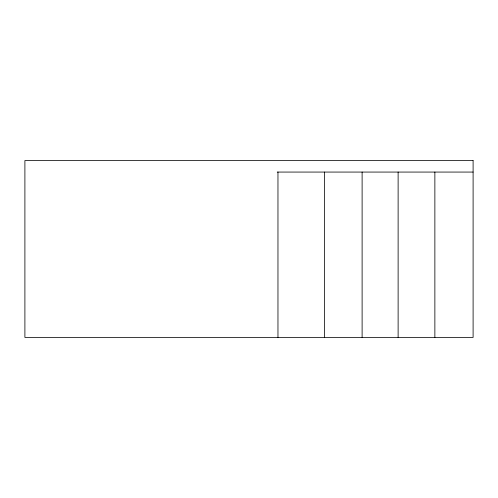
<?xml version="1.0" encoding="UTF-8"?>
<svg xmlns="http://www.w3.org/2000/svg" width="498" height="498" viewBox="0 0 498 498"><rect width="100%" height="100%" fill="white"/><g stroke="black" fill="none" stroke-linecap="round" stroke-linejoin="round"><path stroke-width="0.75" d="M277.268 172.065L473.1 172.065M434.866 172.065L434.866 337.426M398.12 172.065L398.12 337.426M362.114 172.065L362.114 337.426M324.515 172.065L324.515 337.426M277.965 172.065L277.965 337.426M473.1 160.574L24.9 160.574L24.9 337.426L473.1 337.426L473.1 160.574"/></g></svg>
